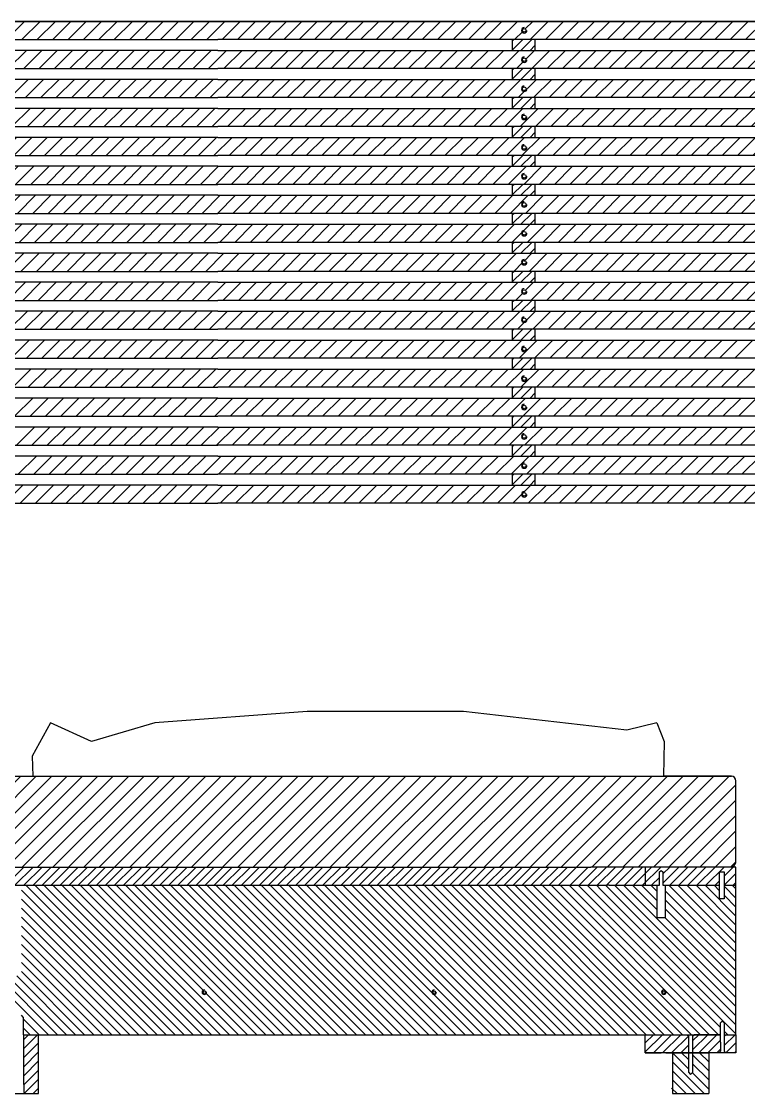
# Model space of a CAD drawing. Header units: centimetres. Extents: x -2268 to 3762, y -1681 to 1458.
# Drawn here: x 186.8 to 267.1, y 712.8 to 831.2 of the extents above; entities that cross this region are included whole.
import ezdxf

# ---------------------------------------------------------------- set-up
doc = ezdxf.new("R2010")
doc.units = ezdxf.units.CM
doc.layers.get('0').update_dxf_attribs({"color": 5})
for name, color, linetype in [('ARREDI_attrezzature', 175, 'Continuous'), ('filatura', 8, 'Continuous'), ('particolari', 6, 'Continuous')]:
    doc.layers.add(name, color=color, linetype=linetype)
pattern_1 = [(45, (-303.9146, -44.0844), (-0.85, 0.85), [])]

msp = doc.modelspace()

# ---------------------------------------------------------------- hatches: boundary and pattern name
h = msp.add_hatch()
h.set_pattern_fill('JIS_WOOD', color=175, scale=1.7)
h.set_pattern_definition(pattern_1)
h.paths.add_polyline_path([(106.9469, 830.1818, -1), (107.3469, 830.1818, -1)], flags=16)
h.paths.add_polyline_path([(174.8528, 830.1818, -1), (174.4528, 830.1818, -1)], flags=16)
h.paths.add_polyline_path([(242.4943, 830.1818, -1), (242.0943, 830.1818, -1)], flags=16)
h.paths.add_polyline_path([(310.0001, 830.1818, -1), (309.6001, 830.1818, -1)], flags=16)
h.paths.add_polyline_path([(106.9469, 826.9775, -1), (107.3469, 826.9775, -1)], flags=16)
h.paths.add_polyline_path([(174.8528, 826.9435, -1), (174.4528, 826.9435, -1)], flags=16)
h.paths.add_polyline_path([(242.4943, 826.9435, -1), (242.0943, 826.9435, -1)], flags=16)
h.paths.add_polyline_path([(310.0001, 826.9775, -1), (309.6001, 826.9775, -1)], flags=16)
h.paths.add_polyline_path([(106.9469, 823.7608, -1), (107.3469, 823.7608, -1)], flags=16)
h.paths.add_polyline_path([(174.8528, 823.7332, -1), (174.4528, 823.7332, -1)], flags=16)
h.paths.add_polyline_path([(242.4943, 823.7332, -1), (242.0943, 823.7332, -1)], flags=16)
h.paths.add_polyline_path([(310.0001, 823.7608, -1), (309.6001, 823.7608, -1)], flags=16)
h.paths.add_polyline_path([(106.9469, 820.6021, -1), (107.3469, 820.6021, -1)], flags=16)
h.paths.add_polyline_path([(174.8528, 820.6293, -1), (174.4528, 820.6293, -1)], flags=16)
h.paths.add_polyline_path([(242.4943, 820.6293, -1), (242.0943, 820.6293, -1)], flags=16)
h.paths.add_polyline_path([(310.0001, 820.6021, -1), (309.6001, 820.6021, -1)], flags=16)
h.paths.add_polyline_path([(106.9469, 817.343, -1), (107.3469, 817.343, -1)], flags=16)
h.paths.add_polyline_path([(174.8528, 817.2577, -1), (174.4528, 817.2577, -1)], flags=16)
h.paths.add_polyline_path([(242.4943, 817.2577, -1), (242.0943, 817.2577, -1)], flags=16)
h.paths.add_polyline_path([(310.0001, 817.343, -1), (309.6001, 817.343, -1)], flags=16)
h.paths.add_polyline_path([(109.3918, 818.3689), (109.3918, 816.3689), (308.8688, 816.3689), (308.8688, 818.3689)])
h.paths.add_polyline_path([(109.3918, 821.5689), (109.3918, 819.5689), (308.8688, 819.5689), (308.8688, 821.5689), (208.4735, 821.5689)])
h.paths.add_polyline_path([(109.3918, 824.7689), (109.3918, 822.7689), (208.4735, 822.7689), (308.8688, 822.7689), (308.8688, 824.7689)])
h.paths.add_polyline_path([(109.3918, 827.9689), (109.3918, 825.9689), (308.8688, 825.9689), (308.8688, 827.9689)])
h.paths.add_polyline_path([(109.3918, 831.1689), (109.3918, 829.1689), (308.8688, 829.1689), (308.8688, 831.1689)])
h = msp.add_hatch()
h.set_pattern_fill('JIS_WOOD', color=175)
h.set_pattern_definition([(45, (-168.9146, -40.8844), (-0.5, 0.5), [])])
h.paths.add_polyline_path([(243.4735, 829.1689), (240.9735, 829.1689), (240.9735, 827.9689), (243.4735, 827.9689)])
h = msp.add_hatch()
h.set_pattern_fill('JIS_WOOD', color=175)
h.set_pattern_definition([(45, (-168.9146, -44.0844), (-0.5, 0.5), [])])
h.paths.add_polyline_path([(243.4735, 825.9689), (240.9735, 825.9689), (240.9735, 824.7689), (243.4735, 824.7689)])
h = msp.add_hatch()
h.set_pattern_fill('JIS_WOOD', color=175)
h.set_pattern_definition([(45, (-168.9146, -47.2844), (-0.5, 0.5), [])])
h.paths.add_polyline_path([(243.4735, 822.7689), (240.9735, 822.7689), (240.9735, 821.5689), (243.4735, 821.5689)])
h = msp.add_hatch()
h.set_pattern_fill('JIS_WOOD', color=175)
h.set_pattern_definition([(45, (-168.9146, -50.4844), (-0.5, 0.5), [])])
h.paths.add_polyline_path([(243.4735, 819.5689), (240.9735, 819.5689), (240.9735, 818.3689), (243.4735, 818.3689)])
h = msp.add_hatch()
h.set_pattern_fill('JIS_WOOD', color=175)
h.set_pattern_definition([(45, (-168.9146, -53.6844), (-0.5, 0.5), [])])
h.paths.add_polyline_path([(243.4735, 816.3689), (240.9735, 816.3689), (240.9735, 815.1689), (243.4735, 815.1689)])
h = msp.add_hatch()
h.set_pattern_fill('JIS_WOOD', color=175, scale=1.7)
h.set_pattern_definition(pattern_1)
h.paths.add_polyline_path([(106.9469, 814.1417, -1), (107.3469, 814.1417, -1)], flags=16)
h.paths.add_polyline_path([(174.8528, 814.0762, -1), (174.4528, 814.0762, -1)], flags=16)
h.paths.add_polyline_path([(242.4943, 814.0762, -1), (242.0943, 814.0762, -1)], flags=16)
h.paths.add_polyline_path([(289.3955, 814.1417, -1), (288.9955, 814.1417, -1)], flags=16)
h.paths.add_polyline_path([(106.9469, 810.9676, -1), (107.3469, 810.9676, -1)], flags=16)
h.paths.add_polyline_path([(174.8528, 810.9592, -1), (174.4528, 810.9592, -1)], flags=16)
h.paths.add_polyline_path([(242.4943, 810.9592, -1), (242.0943, 810.9592, -1)], flags=16)
h.paths.add_polyline_path([(289.3955, 810.9676, -1), (288.9955, 810.9676, -1)], flags=16)
h.paths.add_polyline_path([(106.9469, 807.7343, -1), (107.3469, 807.7343, -1)], flags=16)
h.paths.add_polyline_path([(174.8528, 807.7777, -1), (174.4528, 807.7777, -1)], flags=16)
h.paths.add_polyline_path([(242.4943, 807.7777, -1), (242.0943, 807.7777, -1)], flags=16)
h.paths.add_polyline_path([(289.3955, 807.7343, -1), (288.9955, 807.7343, -1)], flags=16)
h.paths.add_polyline_path([(109.3918, 808.7689), (109.3918, 806.7689), (308.8688, 806.7689), (308.8688, 808.7689)])
h.paths.add_polyline_path([(109.3918, 811.9689), (109.3918, 809.9689), (308.8688, 809.9689), (308.8688, 811.9689)])
h.paths.add_polyline_path([(109.3918, 815.1689), (109.3918, 813.1689), (308.8688, 813.1689), (308.8688, 815.1689)])
h = msp.add_hatch()
h.set_pattern_fill('JIS_WOOD', color=175)
h.set_pattern_definition([(45, (-168.9146, -56.8844), (-0.5, 0.5), [])])
h.paths.add_polyline_path([(243.4735, 813.1689), (240.9735, 813.1689), (240.9735, 811.9689), (243.4735, 811.9689)])
h = msp.add_hatch()
h.set_pattern_fill('JIS_WOOD', color=175)
h.set_pattern_definition([(45, (-168.9146, -60.0844), (-0.5, 0.5), [])])
h.paths.add_polyline_path([(243.4735, 809.9689), (240.9735, 809.9689), (240.9735, 808.7689), (243.4735, 808.7689)])
h = msp.add_hatch()
h.set_pattern_fill('JIS_WOOD', color=175)
h.set_pattern_definition([(45, (-168.9146, -63.2844), (-0.5, 0.5), [])])
h.paths.add_polyline_path([(243.4735, 806.7689), (240.9735, 806.7689), (240.9735, 805.5689), (243.4735, 805.5689)])
h = msp.add_hatch()
h.set_pattern_fill('JIS_WOOD', color=175, scale=1.7)
h.set_pattern_definition(pattern_1)
h.paths.add_polyline_path([(106.9469, 804.5417, -1), (107.3469, 804.5417, -1)], flags=16)
h.paths.add_polyline_path([(174.8528, 804.4762, -1), (174.4528, 804.4762, -1)], flags=16)
h.paths.add_polyline_path([(242.4943, 804.4762, -1), (242.0943, 804.4762, -1)], flags=16)
h.paths.add_polyline_path([(310.0001, 804.5417, -1), (309.6001, 804.5417, -1)], flags=16)
h.paths.add_polyline_path([(106.9469, 801.3676, -1), (107.3469, 801.3676, -1)], flags=16)
h.paths.add_polyline_path([(174.8528, 801.3592, -1), (174.4528, 801.3592, -1)], flags=16)
h.paths.add_polyline_path([(242.4943, 801.3592, -1), (242.0943, 801.3592, -1)], flags=16)
h.paths.add_polyline_path([(310.0001, 801.3676, -1), (309.6001, 801.3676, -1)], flags=16)
h.paths.add_polyline_path([(106.9469, 798.1343, -1), (107.3469, 798.1343, -1)], flags=16)
h.paths.add_polyline_path([(174.8528, 798.1777, -1), (174.4528, 798.1777, -1)], flags=16)
h.paths.add_polyline_path([(242.4943, 798.1777, -1), (242.0943, 798.1777, -1)], flags=16)
h.paths.add_polyline_path([(310.0001, 798.1343, -1), (309.6001, 798.1343, -1)], flags=16)
h.paths.add_polyline_path([(109.3918, 799.1689), (109.3918, 797.1689), (308.8688, 797.1689), (308.8688, 799.1689)])
h.paths.add_polyline_path([(109.3918, 802.3689), (109.3918, 800.3689), (308.8688, 800.3689), (308.8688, 802.3689)])
h.paths.add_polyline_path([(109.3918, 805.5689), (109.3918, 803.5689), (308.8688, 803.5689), (308.8688, 805.5689)])
h = msp.add_hatch()
h.set_pattern_fill('JIS_WOOD', color=175)
h.set_pattern_definition([(45, (-168.9146, -66.4844), (-0.5, 0.5), [])])
h.paths.add_polyline_path([(243.4735, 803.5689), (240.9735, 803.5689), (240.9735, 802.3689), (243.4735, 802.3689)])
h = msp.add_hatch()
h.set_pattern_fill('JIS_WOOD', color=175)
h.set_pattern_definition([(45, (-168.9146, -69.6844), (-0.5, 0.5), [])])
h.paths.add_polyline_path([(243.4735, 800.3689), (240.9735, 800.3689), (240.9735, 799.1689), (243.4735, 799.1689)])
h = msp.add_hatch()
h.set_pattern_fill('JIS_WOOD', color=175)
h.set_pattern_definition([(45, (-168.9146, -72.8844), (-0.5, 0.5), [])])
h.paths.add_polyline_path([(243.4735, 797.1689), (240.9735, 797.1689), (240.9735, 795.9689), (243.4735, 795.9689)])
h = msp.add_hatch()
h.set_pattern_fill('JIS_WOOD', color=175)
h.set_pattern_definition([(45, (-168.9146, -76.0844), (-0.5, 0.5), [])])
h.paths.add_polyline_path([(243.4735, 793.9689), (240.9735, 793.9689), (240.9735, 792.7689), (243.4735, 792.7689)])
h = msp.add_hatch()
h.set_pattern_fill('JIS_WOOD', color=175)
h.set_pattern_definition([(45, (-168.9146, -79.2844), (-0.5, 0.5), [])])
h.paths.add_polyline_path([(243.4735, 790.7689), (240.9735, 790.7689), (240.9735, 789.5689), (243.4735, 789.5689)])
h = msp.add_hatch()
h.set_pattern_fill('JIS_WOOD', color=175)
h.set_pattern_definition([(45, (-168.9146, -82.4844), (-0.5, 0.5), [])])
h.paths.add_polyline_path([(243.4735, 787.5689), (240.9735, 787.5689), (240.9735, 786.3689), (243.4735, 786.3689)])
h = msp.add_hatch()
h.set_pattern_fill('JIS_WOOD', color=175)
h.set_pattern_definition([(45, (-168.9146, -85.6844), (-0.5, 0.5), [])])
h.paths.add_polyline_path([(243.4735, 784.3689), (240.9735, 784.3689), (240.9735, 783.1689), (243.4735, 783.1689)])
h = msp.add_hatch()
h.set_pattern_fill('JIS_WOOD', color=175)
h.set_pattern_definition([(45, (-168.9146, -88.8844), (-0.5, 0.5), [])])
h.paths.add_polyline_path([(243.4735, 781.1689), (240.9735, 781.1689), (240.9735, 779.9689), (243.4735, 779.9689)])
h = msp.add_hatch()
h.set_pattern_fill('JIS_WOOD', color=175)
h.set_pattern_definition([(45, (19.69194, 3.0966), (-0.5, 0.5), [])])
h.paths.add_polyline_path([(255.6655, 737.7679), (249.6655, 737.7679), (249.0688, 737.7679), (247.0688, 735.7679), (249.6655, 735.7679), (250.7923, 735.7679), (251.4423, 735.7679), (251.6923, 735.7679), (255.6655, 735.7679)])
h.paths.add_polyline_path([(257.2155, 737.2679), (257.4155, 737.3833), (257.6155, 737.2679), (257.6155, 735.7679), (263.8655, 735.7679), (263.8655, 736.2679), (263.8655, 737.1679), (263.8655, 737.2679), (263.9655, 737.2679), (264.2655, 737.2679), (264.3655, 737.2679), (264.3655, 737.1679), (264.3655, 735.7679), (265.6655, 735.7679), (265.6655, 737.7679), (255.6655, 737.7679), (255.6655, 735.7679), (257.2155, 735.7679)])
h = msp.add_hatch()
h.set_pattern_fill('JIS_WOOD', color=175)
h.set_pattern_definition([(45, (-322.3831, 524.3159), (-0.5, 0.5), [])])
h.paths.add_polyline_path([(255.6655, 719.2679), (255.6655, 717.2679), (260.4223, 717.2679), (260.4223, 719.1326), (260.2991, 719.2679)])
h.paths.add_polyline_path([(262.5688, 719.2679), (261.0455, 719.2679), (260.9223, 719.1326), (260.9223, 717.6213)])
at = {"layer": 'ARREDI_attrezzature'}
h = msp.add_hatch(dxfattribs=at)
h.set_pattern_fill('JIS_WOOD', color=256, scale=1.7)
h.set_pattern_definition([(45, (-322.3831, 524.3159), (-0.85, 0.85), [])])
h.paths.add_polyline_path([(106.1655, 747.8274, 0.4024058), (105.6655, 747.2976), (105.6655, 745.7976), (105.6655, 739.7976), (105.6655, 738.2976, 0.27565902), (106.1655, 737.7679), (121.6655, 737.7679), (249.6655, 737.7679), (265.1655, 737.7679, 0.27565902), (265.6655, 738.2976), (265.6655, 739.7976), (265.6655, 745.7976), (265.6655, 747.3068, 0.42612074), (265.1138, 747.8274)])

# ---------------------------------------------------------------- linework, layer by layer
for p, q in [((208.4735, 831.1689), (109.3918, 831.1689)), ((109.3918, 831.1689), (208.4735, 831.1689)), ((208.4735, 831.1689), (308.8688, 831.1689)), ((308.8688, 831.1689), (208.4735, 831.1689)), ((109.3918, 829.1689), (208.4735, 829.1689)), ((308.8688, 829.1689), (208.4735, 829.1689)), ((240.9735, 829.1689), (240.9735, 827.9689)), ((243.4735, 829.1689), (243.4735, 827.9689)), ((240.9735, 825.9689), (240.9735, 824.7689)), ((243.4735, 825.9689), (243.4735, 824.7689)), ((240.9735, 822.7689), (240.9735, 821.5689)), ((243.4735, 822.7689), (243.4735, 821.5689)), ((240.9735, 819.5689), (240.9735, 818.3689)), ((243.4735, 819.5689), (243.4735, 818.3689)), ((240.9735, 816.3689), (240.9735, 815.1689)), ((243.4735, 816.3689), (243.4735, 815.1689)), ((240.9735, 813.1689), (240.9735, 811.9689)), ((243.4735, 813.1689), (243.4735, 811.9689)), ((240.9735, 809.9689), (240.9735, 808.7689)), ((243.4735, 809.9689), (243.4735, 808.7689)), ((240.9735, 806.7689), (240.9735, 805.5689)), ((243.4735, 806.7689), (243.4735, 805.5689)), ((240.9735, 803.5689), (240.9735, 802.3689)), ((243.4735, 803.5689), (243.4735, 802.3689)), ((240.9735, 800.3689), (240.9735, 799.1689)), ((243.4735, 800.3689), (243.4735, 799.1689)), ((208.4735, 799.1689), (109.3918, 799.1689)), ((208.4735, 799.1689), (308.8688, 799.1689)), ((109.3918, 797.1689), (208.4735, 797.1689)), ((308.8688, 797.1689), (208.4735, 797.1689)), ((240.9735, 797.1689), (240.9735, 795.9689)), ((243.4735, 797.1689), (243.4735, 795.9689)), ((208.4735, 795.9689), (109.3918, 795.9689)), ((208.4735, 795.9689), (308.8688, 795.9689)), ((109.3918, 793.9689), (208.4735, 793.9689)), ((308.8688, 793.9689), (208.4735, 793.9689)), ((240.9735, 793.9689), (240.9735, 792.7689)), ((243.4735, 793.9689), (243.4735, 792.7689)), ((208.4735, 792.7689), (109.3918, 792.7689)), ((208.4735, 792.7689), (308.8688, 792.7689)), ((109.3918, 790.7689), (208.4735, 790.7689)), ((308.8688, 790.7689), (208.4735, 790.7689)), ((240.9735, 790.7689), (240.9735, 789.5689)), ((243.4735, 790.7689), (243.4735, 789.5689)), ((208.4735, 789.5689), (109.3918, 789.5689)), ((208.4735, 789.5689), (308.8688, 789.5689)), ((109.3918, 787.5689), (208.4735, 787.5689)), ((308.8688, 787.5689), (208.4735, 787.5689)), ((240.9735, 787.5689), (240.9735, 786.3689)), ((243.4735, 787.5689), (243.4735, 786.3689)), ((208.4735, 786.3689), (109.3918, 786.3689)), ((208.4735, 786.3689), (308.8688, 786.3689)), ((121.9735, 784.3689), (208.4735, 784.3689)), ((294.9735, 784.3689), (208.4735, 784.3689)), ((240.9735, 784.3689), (240.9735, 783.1689)), ((243.4735, 784.3689), (243.4735, 783.1689)), ((208.4735, 783.1689), (121.9735, 783.1689)), ((208.4735, 783.1689), (294.9735, 783.1689)), ((109.3918, 781.1689), (208.4735, 781.1689)), ((308.8688, 781.1689), (208.4735, 781.1689)), ((240.9735, 781.1689), (240.9735, 779.9689)), ((243.4735, 781.1689), (243.4735, 779.9689)), ((208.4735, 779.9689), (109.3918, 779.9689)), ((208.4735, 779.9689), (308.8688, 779.9689)), ((109.3918, 777.9689), (208.4735, 777.9689)), ((308.8688, 777.9689), (208.4735, 777.9689)), ((218.3332, 754.9428), (201.5023, 753.7123)), ((235.5746, 754.9428), (218.3332, 754.9428)), ((253.637, 752.892), (235.5746, 754.9428)), ((190.008, 753.7123), (187.9554, 750.0209)), ((194.5236, 751.6615), (190.008, 753.7123)), ((201.5023, 753.7123), (194.5236, 751.6615)), ((256.9211, 753.7123), (253.637, 752.892)), ((256.9211, 753.7123), (257.7421, 751.6615)), ((257.7421, 751.6615), (257.6655, 747.8274)), ((187.9554, 750.0209), (188.0412, 747.8274)), ((106.1655, 747.8274), (265.1655, 747.8274)), ((265.1655, 747.8274), (257.6655, 747.8274)), ((121.6655, 737.7679), (249.6655, 737.7679)), ((265.6655, 737.7679), (249.6655, 737.7679)), ((255.6655, 737.7679), (255.6655, 735.7679)), ((265.6655, 735.7679), (265.6655, 737.7679)), ((181.9377, 735.7679), (249.6655, 735.7679)), ((249.6655, 735.7679), (250.7923, 735.7679)), ((250.7923, 735.7679), (250.7923, 735.7679)), ((250.7923, 735.7679), (251.4423, 735.7679)), ((251.6923, 735.7679), (251.4423, 735.7679)), ((251.6923, 735.7679), (257.2155, 735.7679)), ((255.6655, 735.7679), (256.9655, 735.7679)), ((257.6155, 735.7679), (263.8655, 735.7679)), ((264.3655, 735.7679), (265.6655, 735.7679)), ((265.6655, 719.2679), (265.6655, 735.7679)), ((187.0351, 719.2679), (188.6655, 719.2679)), ((188.6655, 712.7679), (188.6655, 719.2679)), ((188.6655, 719.2679), (249.6655, 719.2679)), ((249.6655, 719.2679), (263.9655, 719.2679)), ((255.6655, 717.2679), (255.6655, 719.2679)), ((263.9655, 719.2679), (261.0455, 719.2679)), ((264.3655, 719.2679), (265.6655, 719.2679)), ((265.6655, 719.2679), (265.6655, 717.2679)), ((255.6655, 717.2679), (257.4155, 717.2679)), ((265.6655, 717.2679), (255.6655, 717.2679)), ((257.9155, 717.2679), (262.6655, 717.2679)), ((262.6655, 717.2679), (258.6655, 717.2679)), ((258.6655, 717.2679), (258.6655, 712.7679)), ((262.6655, 717.2679), (262.6655, 712.7679)), ((265.6655, 717.2679), (262.6655, 717.2679)), ((182.6655, 712.7679), (188.6655, 712.7679)), ((258.6655, 712.7679), (262.6655, 712.7679))]:
    msp.add_line(p, q)
at = {"color": 175, "linetype": 'Continuous'}
for p, q in [((185.6387, 793.9689), (187.6387, 795.9689)), ((187.3387, 793.9689), (189.3387, 795.9689)), ((189.0387, 793.9689), (191.0387, 795.9689)), ((190.7387, 793.9689), (192.7387, 795.9689)), ((192.4387, 793.9689), (194.4387, 795.9689)), ((194.1387, 793.9689), (196.1387, 795.9689)), ((195.8387, 793.9689), (197.8387, 795.9689)), ((197.5387, 793.9689), (199.5387, 795.9689)), ((199.2387, 793.9689), (201.2387, 795.9689)), ((200.9387, 793.9689), (202.9387, 795.9689)), ((202.6387, 793.9689), (204.6387, 795.9689)), ((204.3387, 793.9689), (206.3387, 795.9689)), ((206.0387, 793.9689), (208.0387, 795.9689)), ((207.7387, 793.9689), (209.7387, 795.9689)), ((209.4387, 793.9689), (211.4387, 795.9689)), ((211.1387, 793.9689), (213.1387, 795.9689)), ((212.8387, 793.9689), (214.8387, 795.9689)), ((214.5387, 793.9689), (216.5387, 795.9689)), ((216.2387, 793.9689), (218.2387, 795.9689)), ((217.9387, 793.9689), (219.9387, 795.9689)), ((219.6387, 793.9689), (221.6387, 795.9689)), ((221.3387, 793.9689), (223.3387, 795.9689)), ((223.0387, 793.9689), (225.0387, 795.9689)), ((224.7387, 793.9689), (226.7387, 795.9689)), ((226.4387, 793.9689), (228.4387, 795.9689)), ((228.1387, 793.9689), (230.1387, 795.9689)), ((229.8387, 793.9689), (231.8387, 795.9689)), ((231.5387, 793.9689), (233.5387, 795.9689)), ((233.2387, 793.9689), (235.2387, 795.9689)), ((234.9387, 793.9689), (236.9387, 795.9689)), ((236.6387, 793.9689), (238.6387, 795.9689)), ((238.3387, 793.9689), (240.3387, 795.9689)), ((240.0387, 793.9689), (242.0387, 795.9689)), ((241.7387, 793.9689), (243.7387, 795.9689)), ((243.4387, 793.9689), (245.4387, 795.9689)), ((245.1387, 793.9689), (247.1387, 795.9689)), ((246.8387, 793.9689), (248.8387, 795.9689)), ((248.5387, 793.9689), (250.5387, 795.9689)), ((250.2387, 793.9689), (252.2387, 795.9689)), ((251.9387, 793.9689), (253.9387, 795.9689)), ((253.6387, 793.9689), (255.6387, 795.9689)), ((255.3387, 793.9689), (257.3387, 795.9689)), ((257.0387, 793.9689), (259.0387, 795.9689)), ((258.7387, 793.9689), (260.7387, 795.9689)), ((260.4387, 793.9689), (262.4387, 795.9689)), ((262.1387, 793.9689), (264.1387, 795.9689)), ((263.8387, 793.9689), (265.8387, 795.9689)), ((265.5387, 793.9689), (267.5387, 795.9689)), ((185.8387, 790.7689), (187.8387, 792.7689)), ((187.5387, 790.7689), (189.5387, 792.7689)), ((189.2387, 790.7689), (191.2387, 792.7689)), ((190.9387, 790.7689), (192.9387, 792.7689)), ((192.6387, 790.7689), (194.6387, 792.7689)), ((194.3387, 790.7689), (196.3387, 792.7689)), ((196.0387, 790.7689), (198.0387, 792.7689)), ((197.7387, 790.7689), (199.7387, 792.7689)), ((199.4387, 790.7689), (201.4387, 792.7689)), ((201.1387, 790.7689), (203.1387, 792.7689)), ((202.8387, 790.7689), (204.8387, 792.7689)), ((204.5387, 790.7689), (206.5387, 792.7689)), ((206.2387, 790.7689), (208.2387, 792.7689)), ((207.9387, 790.7689), (209.9387, 792.7689)), ((209.6387, 790.7689), (211.6387, 792.7689)), ((211.3387, 790.7689), (213.3387, 792.7689)), ((213.0387, 790.7689), (215.0387, 792.7689)), ((214.7387, 790.7689), (216.7387, 792.7689)), ((216.4387, 790.7689), (218.4387, 792.7689)), ((218.1387, 790.7689), (220.1387, 792.7689)), ((219.8387, 790.7689), (221.8387, 792.7689)), ((221.5387, 790.7689), (223.5387, 792.7689)), ((223.2387, 790.7689), (225.2387, 792.7689)), ((224.9387, 790.7689), (226.9387, 792.7689)), ((226.6387, 790.7689), (228.6387, 792.7689)), ((228.3387, 790.7689), (230.3387, 792.7689)), ((230.0387, 790.7689), (232.0387, 792.7689)), ((231.7387, 790.7689), (233.7387, 792.7689)), ((233.4387, 790.7689), (235.4387, 792.7689)), ((235.1387, 790.7689), (237.1387, 792.7689)), ((236.8387, 790.7689), (238.8387, 792.7689)), ((238.5387, 790.7689), (240.5387, 792.7689)), ((240.2387, 790.7689), (242.2387, 792.7689)), ((241.9387, 790.7689), (243.9387, 792.7689)), ((243.6387, 790.7689), (245.6387, 792.7689)), ((245.3387, 790.7689), (247.3387, 792.7689)), ((247.0387, 790.7689), (249.0387, 792.7689)), ((248.7387, 790.7689), (250.7387, 792.7689)), ((250.4387, 790.7689), (252.4387, 792.7689)), ((252.1387, 790.7689), (254.1387, 792.7689)), ((253.8387, 790.7689), (255.8387, 792.7689)), ((255.5387, 790.7689), (257.5387, 792.7689)), ((257.2387, 790.7689), (259.2387, 792.7689)), ((258.9387, 790.7689), (260.9387, 792.7689)), ((260.6387, 790.7689), (262.6387, 792.7689)), ((262.3387, 790.7689), (264.3387, 792.7689)), ((264.0387, 790.7689), (266.0387, 792.7689)), ((265.7387, 790.7689), (267.7387, 792.7689)), ((186.0387, 787.5689), (188.0387, 789.5689)), ((187.7387, 787.5689), (189.7387, 789.5689)), ((189.4387, 787.5689), (191.4387, 789.5689)), ((191.1387, 787.5689), (193.1387, 789.5689)), ((192.8387, 787.5689), (194.8387, 789.5689)), ((194.5387, 787.5689), (196.5387, 789.5689)), ((196.2387, 787.5689), (198.2387, 789.5689)), ((197.9387, 787.5689), (199.9387, 789.5689)), ((199.6387, 787.5689), (201.6387, 789.5689)), ((201.3387, 787.5689), (203.3387, 789.5689)), ((203.0387, 787.5689), (205.0387, 789.5689)), ((204.7387, 787.5689), (206.7387, 789.5689)), ((206.4387, 787.5689), (208.4387, 789.5689)), ((208.1387, 787.5689), (210.1387, 789.5689)), ((209.8387, 787.5689), (211.8387, 789.5689)), ((211.5387, 787.5689), (213.5387, 789.5689)), ((213.2387, 787.5689), (215.2387, 789.5689)), ((214.9387, 787.5689), (216.9387, 789.5689)), ((216.6387, 787.5689), (218.6387, 789.5689)), ((218.3387, 787.5689), (220.3387, 789.5689)), ((220.0387, 787.5689), (222.0387, 789.5689)), ((221.7387, 787.5689), (223.7387, 789.5689)), ((223.4387, 787.5689), (225.4387, 789.5689)), ((225.1387, 787.5689), (227.1387, 789.5689)), ((226.8387, 787.5689), (228.8387, 789.5689)), ((228.5387, 787.5689), (230.5387, 789.5689)), ((230.2387, 787.5689), (232.2387, 789.5689)), ((231.9387, 787.5689), (233.9387, 789.5689)), ((233.6387, 787.5689), (235.6387, 789.5689)), ((235.3387, 787.5689), (237.3387, 789.5689)), ((237.0387, 787.5689), (239.0387, 789.5689)), ((238.7387, 787.5689), (240.7387, 789.5689)), ((240.4387, 787.5689), (242.4387, 789.5689)), ((242.1387, 787.5689), (244.1387, 789.5689)), ((243.8387, 787.5689), (245.8387, 789.5689)), ((245.5387, 787.5689), (247.5387, 789.5689)), ((247.2387, 787.5689), (249.2387, 789.5689)), ((248.9387, 787.5689), (250.9387, 789.5689)), ((250.6387, 787.5689), (252.6387, 789.5689)), ((252.3387, 787.5689), (254.3387, 789.5689)), ((254.0387, 787.5689), (256.0387, 789.5689)), ((255.7387, 787.5689), (257.7387, 789.5689)), ((257.4387, 787.5689), (259.4387, 789.5689)), ((259.1387, 787.5689), (261.1387, 789.5689)), ((260.8387, 787.5689), (262.8387, 789.5689)), ((262.5387, 787.5689), (264.5387, 789.5689)), ((264.2387, 787.5689), (266.2387, 789.5689)), ((265.9387, 787.5689), (267.9387, 789.5689)), ((186.2387, 784.3689), (188.2387, 786.3689)), ((187.9387, 784.3689), (189.9387, 786.3689)), ((189.6387, 784.3689), (191.6387, 786.3689)), ((191.3387, 784.3689), (193.3387, 786.3689)), ((193.0387, 784.3689), (195.0387, 786.3689)), ((194.7387, 784.3689), (196.7387, 786.3689)), ((196.4387, 784.3689), (198.4387, 786.3689)), ((198.1387, 784.3689), (200.1387, 786.3689)), ((199.8387, 784.3689), (201.8387, 786.3689)), ((201.5387, 784.3689), (203.5387, 786.3689)), ((203.2387, 784.3689), (205.2387, 786.3689)), ((204.9387, 784.3689), (206.9387, 786.3689)), ((206.6387, 784.3689), (208.6387, 786.3689)), ((208.3387, 784.3689), (210.3387, 786.3689)), ((210.0387, 784.3689), (212.0387, 786.3689)), ((211.7387, 784.3689), (213.7387, 786.3689)), ((213.4387, 784.3689), (215.4387, 786.3689)), ((215.1387, 784.3689), (217.1387, 786.3689)), ((216.8387, 784.3689), (218.8387, 786.3689)), ((218.5387, 784.3689), (220.5387, 786.3689)), ((220.2387, 784.3689), (222.2387, 786.3689)), ((221.9387, 784.3689), (223.9387, 786.3689)), ((223.6387, 784.3689), (225.6387, 786.3689)), ((225.3387, 784.3689), (227.3387, 786.3689)), ((227.0387, 784.3689), (229.0387, 786.3689)), ((228.7387, 784.3689), (230.7387, 786.3689)), ((230.4387, 784.3689), (232.4387, 786.3689)), ((232.1387, 784.3689), (234.1387, 786.3689)), ((233.8387, 784.3689), (235.8387, 786.3689)), ((235.5387, 784.3689), (237.5387, 786.3689)), ((237.2387, 784.3689), (239.2387, 786.3689)), ((238.9387, 784.3689), (240.9387, 786.3689)), ((240.6387, 784.3689), (242.6387, 786.3689)), ((242.3387, 784.3689), (244.3387, 786.3689)), ((244.0387, 784.3689), (246.0387, 786.3689)), ((245.7387, 784.3689), (247.7387, 786.3689)), ((247.4387, 784.3689), (249.4387, 786.3689)), ((249.1387, 784.3689), (251.1387, 786.3689)), ((250.8387, 784.3689), (252.8387, 786.3689)), ((252.5387, 784.3689), (254.5387, 786.3689)), ((254.2387, 784.3689), (256.2387, 786.3689)), ((255.9387, 784.3689), (257.9387, 786.3689)), ((257.6387, 784.3689), (259.6387, 786.3689)), ((259.3387, 784.3689), (261.3387, 786.3689)), ((261.0387, 784.3689), (263.0387, 786.3689)), ((262.7387, 784.3689), (264.7387, 786.3689)), ((264.4387, 784.3689), (266.4387, 786.3689)), ((266.1387, 784.3689), (268.1387, 786.3689)), ((186.4387, 781.1689), (188.4387, 783.1689)), ((188.1387, 781.1689), (190.1387, 783.1689)), ((189.8387, 781.1689), (191.8387, 783.1689)), ((191.5387, 781.1689), (193.5387, 783.1689)), ((193.2387, 781.1689), (195.2387, 783.1689)), ((194.9387, 781.1689), (196.9387, 783.1689)), ((196.6387, 781.1689), (198.6387, 783.1689)), ((198.3387, 781.1689), (200.3387, 783.1689)), ((200.0387, 781.1689), (202.0387, 783.1689)), ((201.7387, 781.1689), (203.7387, 783.1689)), ((203.4387, 781.1689), (205.4387, 783.1689)), ((205.1387, 781.1689), (207.1387, 783.1689)), ((206.8387, 781.1689), (208.8387, 783.1689)), ((208.5387, 781.1689), (210.5387, 783.1689)), ((210.2387, 781.1689), (212.2387, 783.1689)), ((211.9387, 781.1689), (213.9387, 783.1689)), ((213.6387, 781.1689), (215.6387, 783.1689)), ((215.3387, 781.1689), (217.3387, 783.1689)), ((217.0387, 781.1689), (219.0387, 783.1689)), ((218.7387, 781.1689), (220.7387, 783.1689)), ((220.4387, 781.1689), (222.4387, 783.1689)), ((222.1387, 781.1689), (224.1387, 783.1689)), ((223.8387, 781.1689), (225.8387, 783.1689)), ((225.5387, 781.1689), (227.5387, 783.1689)), ((227.2387, 781.1689), (229.2387, 783.1689)), ((228.9387, 781.1689), (230.9387, 783.1689)), ((230.6387, 781.1689), (232.6387, 783.1689)), ((232.3387, 781.1689), (234.3387, 783.1689)), ((234.0387, 781.1689), (236.0387, 783.1689)), ((235.7387, 781.1689), (237.7387, 783.1689)), ((237.4387, 781.1689), (239.4387, 783.1689)), ((239.1387, 781.1689), (241.1387, 783.1689)), ((240.8387, 781.1689), (242.8387, 783.1689)), ((242.5387, 781.1689), (244.5387, 783.1689)), ((244.2387, 781.1689), (246.2387, 783.1689)), ((245.9387, 781.1689), (247.9387, 783.1689)), ((247.6387, 781.1689), (249.6387, 783.1689)), ((249.3387, 781.1689), (251.3387, 783.1689)), ((251.0387, 781.1689), (253.0387, 783.1689)), ((252.7387, 781.1689), (254.7387, 783.1689)), ((254.4387, 781.1689), (256.4387, 783.1689)), ((256.1387, 781.1689), (258.1387, 783.1689)), ((257.8387, 781.1689), (259.8387, 783.1689)), ((259.5387, 781.1689), (261.5387, 783.1689)), ((261.2387, 781.1689), (263.2387, 783.1689)), ((262.9387, 781.1689), (264.9387, 783.1689)), ((264.6387, 781.1689), (266.6387, 783.1689)), ((266.3387, 781.1689), (268.3387, 783.1689)), ((184.9387, 777.9689), (186.9387, 779.9689)), ((186.6387, 777.9689), (188.6387, 779.9689)), ((188.3387, 777.9689), (190.3387, 779.9689)), ((190.0387, 777.9689), (192.0387, 779.9689)), ((191.7387, 777.9689), (193.7387, 779.9689)), ((193.4387, 777.9689), (195.4387, 779.9689)), ((195.1387, 777.9689), (197.1387, 779.9689)), ((196.8387, 777.9689), (198.8387, 779.9689)), ((198.5387, 777.9689), (200.5387, 779.9689)), ((200.2387, 777.9689), (202.2387, 779.9689)), ((201.9387, 777.9689), (203.9387, 779.9689)), ((203.6387, 777.9689), (205.6387, 779.9689)), ((205.3387, 777.9689), (207.3387, 779.9689)), ((207.0387, 777.9689), (209.0387, 779.9689)), ((208.7387, 777.9689), (210.7387, 779.9689)), ((210.4387, 777.9689), (212.4387, 779.9689)), ((212.1387, 777.9689), (214.1387, 779.9689)), ((213.8387, 777.9689), (215.8387, 779.9689)), ((215.5387, 777.9689), (217.5387, 779.9689)), ((217.2387, 777.9689), (219.2387, 779.9689)), ((218.9387, 777.9689), (220.9387, 779.9689)), ((220.6387, 777.9689), (222.6387, 779.9689)), ((222.3387, 777.9689), (224.3387, 779.9689)), ((224.0387, 777.9689), (226.0387, 779.9689)), ((225.7387, 777.9689), (227.7387, 779.9689)), ((227.4387, 777.9689), (229.4387, 779.9689)), ((229.1387, 777.9689), (231.1387, 779.9689)), ((230.8387, 777.9689), (232.8387, 779.9689)), ((232.5387, 777.9689), (234.5387, 779.9689)), ((234.2387, 777.9689), (236.2387, 779.9689)), ((235.9387, 777.9689), (237.9387, 779.9689)), ((237.6387, 777.9689), (239.6387, 779.9689)), ((239.3387, 777.9689), (241.3387, 779.9689)), ((242.24, 779.1702), (243.0387, 779.9689)), ((242.7387, 777.9689), (244.7387, 779.9689)), ((244.4387, 777.9689), (246.4387, 779.9689)), ((246.1387, 777.9689), (248.1387, 779.9689)), ((247.8387, 777.9689), (249.8387, 779.9689)), ((249.5387, 777.9689), (251.5387, 779.9689)), ((251.2387, 777.9689), (253.2387, 779.9689)), ((252.9387, 777.9689), (254.9387, 779.9689)), ((254.6387, 777.9689), (256.6387, 779.9689)), ((256.3387, 777.9689), (258.3387, 779.9689)), ((258.0387, 777.9689), (260.0387, 779.9689)), ((259.7387, 777.9689), (261.7387, 779.9689)), ((261.4387, 777.9689), (263.4387, 779.9689)), ((263.1387, 777.9689), (265.1387, 779.9689)), ((264.8387, 777.9689), (266.8387, 779.9689)), ((266.5387, 777.9689), (268.5387, 779.9689)), ((241.0387, 777.9689), (242.1018, 779.032))]:
    msp.add_line(p, q, dxfattribs=at)
for points in [[(208.4735, 827.9689), (109.3918, 827.9689)], [(208.4735, 827.9689), (308.8688, 827.9689)], [(109.3918, 825.9689), (208.4735, 825.9689)], [(308.8688, 825.9689), (208.4735, 825.9689)], [(208.4735, 824.7689), (109.3918, 824.7689)], [(208.4735, 824.7689), (308.8688, 824.7689)], [(121.9735, 822.7689), (208.4735, 822.7689)], [(294.9735, 822.7689), (208.4735, 822.7689)], [(208.4735, 821.5689), (121.9735, 821.5689)], [(208.4735, 821.5689), (294.9735, 821.5689)], [(109.3918, 819.5689), (208.4735, 819.5689)], [(308.8688, 819.5689), (208.4735, 819.5689)], [(208.4735, 818.3689), (109.3918, 818.3689)], [(208.4735, 818.3689), (308.8688, 818.3689)], [(109.3918, 816.3689), (208.4735, 816.3689)], [(308.8688, 816.3689), (208.4735, 816.3689)], [(208.4735, 815.1689), (109.3918, 815.1689)], [(208.4735, 815.1689), (308.8688, 815.1689)], [(109.3918, 813.1689), (208.4735, 813.1689)], [(308.8688, 813.1689), (208.4735, 813.1689)], [(208.4735, 811.9689), (109.3918, 811.9689)], [(208.4735, 811.9689), (308.8688, 811.9689)], [(109.3918, 809.9689), (208.4735, 809.9689)], [(308.8688, 809.9689), (208.4735, 809.9689)], [(208.4735, 808.7689), (109.3918, 808.7689)], [(208.4735, 808.7689), (308.8688, 808.7689)], [(109.3918, 806.7689), (208.4735, 806.7689)], [(308.8688, 806.7689), (208.4735, 806.7689)], [(208.4735, 805.5689), (109.3918, 805.5689)], [(208.4735, 805.5689), (308.8688, 805.5689)], [(121.9735, 803.5689), (208.4735, 803.5689)], [(294.9735, 803.5689), (208.4735, 803.5689)], [(208.4735, 802.3689), (121.9735, 802.3689)], [(208.4735, 802.3689), (294.9735, 802.3689)], [(109.3918, 800.3689), (208.4735, 800.3689)], [(308.8688, 800.3689), (208.4735, 800.3689)]]:
    msp.add_lwpolyline(points)
msp.add_lwpolyline([(265.6655, 738.2976), (265.6655, 739.7976), (265.6655, 745.7976), (265.6655, 747.2976, 0.4024058), (265.1655, 747.8274)], format="xyb")
msp.add_arc((264.9715, 738.4518), 0.7109, 285.833757, 347.479157)
at = {"layer": 'ARREDI_attrezzature', "linetype": 'Continuous', "ltscale": 2}
for p, q in [((185.0688, 735.7679), (187.0688, 737.7679)), ((186.0688, 735.7679), (188.0688, 737.7679)), ((187.0688, 735.7679), (189.0688, 737.7679)), ((188.0688, 735.7679), (190.0688, 737.7679)), ((189.0688, 735.7679), (191.0688, 737.7679)), ((190.0688, 735.7679), (192.0688, 737.7679)), ((191.0688, 735.7679), (193.0688, 737.7679)), ((192.0688, 735.7679), (194.0688, 737.7679)), ((193.0688, 735.7679), (195.0688, 737.7679)), ((194.0688, 735.7679), (196.0688, 737.7679)), ((195.0688, 735.7679), (197.0688, 737.7679)), ((196.0688, 735.7679), (198.0688, 737.7679)), ((197.0688, 735.7679), (199.0688, 737.7679)), ((198.0688, 735.7679), (200.0688, 737.7679)), ((199.0688, 735.7679), (201.0688, 737.7679)), ((200.0688, 735.7679), (202.0688, 737.7679)), ((201.0688, 735.7679), (203.0688, 737.7679)), ((202.0688, 735.7679), (204.0688, 737.7679)), ((203.0688, 735.7679), (205.0688, 737.7679)), ((204.0688, 735.7679), (206.0688, 737.7679)), ((205.0688, 735.7679), (207.0688, 737.7679)), ((206.0688, 735.7679), (208.0688, 737.7679)), ((207.0688, 735.7679), (209.0688, 737.7679)), ((208.0688, 735.7679), (210.0688, 737.7679)), ((209.0688, 735.7679), (211.0688, 737.7679)), ((210.0688, 735.7679), (212.0688, 737.7679)), ((211.0688, 735.7679), (213.0688, 737.7679)), ((212.0688, 735.7679), (214.0688, 737.7679)), ((213.0688, 735.7679), (215.0688, 737.7679)), ((214.0688, 735.7679), (216.0688, 737.7679)), ((215.0688, 735.7679), (217.0688, 737.7679)), ((216.0688, 735.7679), (218.0688, 737.7679)), ((217.0688, 735.7679), (219.0688, 737.7679)), ((218.0688, 735.7679), (220.0688, 737.7679)), ((219.0688, 735.7679), (221.0688, 737.7679)), ((220.0688, 735.7679), (222.0688, 737.7679)), ((221.0688, 735.7679), (223.0688, 737.7679)), ((222.0688, 735.7679), (224.0688, 737.7679)), ((223.0688, 735.7679), (225.0688, 737.7679)), ((224.0688, 735.7679), (226.0688, 737.7679)), ((225.0688, 735.7679), (227.0688, 737.7679)), ((226.0688, 735.7679), (228.0688, 737.7679)), ((227.0688, 735.7679), (229.0688, 737.7679)), ((228.0688, 735.7679), (230.0688, 737.7679)), ((229.0688, 735.7679), (231.0688, 737.7679)), ((230.0688, 735.7679), (232.0688, 737.7679)), ((231.0688, 735.7679), (233.0688, 737.7679)), ((232.0688, 735.7679), (234.0688, 737.7679)), ((233.0688, 735.7679), (235.0688, 737.7679)), ((234.0688, 735.7679), (236.0688, 737.7679)), ((235.0688, 735.7679), (237.0688, 737.7679)), ((236.0688, 735.7679), (238.0688, 737.7679)), ((237.0688, 735.7679), (239.0688, 737.7679)), ((238.0688, 735.7679), (240.0688, 737.7679)), ((239.0688, 735.7679), (241.0688, 737.7679)), ((240.0688, 735.7679), (242.0688, 737.7679)), ((241.0688, 735.7679), (243.0688, 737.7679)), ((242.0688, 735.7679), (244.0688, 737.7679)), ((243.0688, 735.7679), (245.0688, 737.7679)), ((244.0688, 735.7679), (246.0688, 737.7679)), ((245.0688, 735.7679), (247.0688, 737.7679)), ((246.0688, 735.7679), (248.0688, 737.7679))]:
    msp.add_line(p, q, dxfattribs=at)
at = {"layer": 'ARREDI_attrezzature', "linetype": 'Continuous'}
for p, q in [((189.7621, 719.2679), (173.2621, 735.7679)), ((190.7621, 719.2679), (174.2621, 735.7679)), ((203.7621, 719.2679), (187.2621, 735.7679)), ((204.7621, 719.2679), (188.2621, 735.7679)), ((205.7621, 719.2679), (189.2621, 735.7679)), ((206.7621, 719.2679), (190.2621, 735.7679)), ((207.7621, 719.2679), (191.2621, 735.7679)), ((208.7621, 719.2679), (192.2621, 735.7679)), ((209.7621, 719.2679), (193.2621, 735.7679)), ((210.7621, 719.2679), (194.2621, 735.7679)), ((206.9247, 724.1052), (195.2621, 735.7679)), ((212.7621, 719.2679), (196.2621, 735.7679)), ((213.7621, 719.2679), (197.2621, 735.7679)), ((214.7621, 719.2679), (198.2621, 735.7679)), ((215.7621, 719.2679), (199.2621, 735.7679)), ((216.7621, 719.2679), (200.2621, 735.7679)), ((217.7621, 719.2679), (201.2621, 735.7679)), ((218.7621, 719.2679), (202.2621, 735.7679)), ((219.7621, 719.2679), (203.2621, 735.7679)), ((220.7621, 719.2679), (204.2621, 735.7679)), ((221.7621, 719.2679), (205.2621, 735.7679)), ((222.7621, 719.2679), (206.2621, 735.7679)), ((223.7621, 719.2679), (207.2621, 735.7679)), ((224.7621, 719.2679), (208.2621, 735.7679)), ((225.7621, 719.2679), (209.2621, 735.7679)), ((226.7621, 719.2679), (210.2621, 735.7679)), ((227.7621, 719.2679), (211.2621, 735.7679)), ((228.7621, 719.2679), (212.2621, 735.7679)), ((229.7621, 719.2679), (213.2621, 735.7679)), ((230.7621, 719.2679), (214.2621, 735.7679)), ((231.7621, 719.2679), (215.2621, 735.7679)), ((232.7621, 719.2679), (216.2621, 735.7679)), ((233.7621, 719.2679), (217.2621, 735.7679)), ((234.7621, 719.2679), (218.2621, 735.7679)), ((235.7621, 719.2679), (219.2621, 735.7679)), ((236.7621, 719.2679), (220.2621, 735.7679)), ((237.7621, 719.2679), (221.2621, 735.7679)), ((238.7621, 719.2679), (222.2621, 735.7679)), ((239.7621, 719.2679), (223.2621, 735.7679)), ((240.7621, 719.2679), (224.2621, 735.7679)), ((241.7621, 719.2679), (225.2621, 735.7679)), ((242.7621, 719.2679), (226.2621, 735.7679)), ((243.7621, 719.2679), (227.2621, 735.7679)), ((244.7621, 719.2679), (228.2621, 735.7679)), ((245.7621, 719.2679), (229.2621, 735.7679)), ((246.7621, 719.2679), (230.2621, 735.7679)), ((247.7621, 719.2679), (231.2621, 735.7679)), ((248.7621, 719.2679), (232.2621, 735.7679)), ((249.7621, 719.2679), (233.2621, 735.7679)), ((250.7621, 719.2679), (234.2621, 735.7679)), ((251.7621, 719.2679), (235.2621, 735.7679)), ((252.7621, 719.2679), (236.2621, 735.7679)), ((253.7621, 719.2679), (237.2621, 735.7679)), ((254.7621, 719.2679), (238.2621, 735.7679)), ((255.7621, 719.2679), (239.2621, 735.7679)), ((256.7621, 719.2679), (240.2621, 735.7679)), ((257.7621, 719.2679), (241.2621, 735.7679)), ((258.7621, 719.2679), (242.2621, 735.7679)), ((259.7621, 719.2679), (243.2621, 735.7679)), ((260.7621, 719.2679), (244.2621, 735.7679)), ((261.7621, 719.2679), (245.2621, 735.7679)), ((262.7621, 719.2679), (246.2621, 735.7679)), ((250.7923, 732.2377), (247.2621, 735.7679)), ((250.7923, 733.2377), (248.2621, 735.7679)), ((250.7923, 734.2377), (249.2621, 735.7679)), ((250.7923, 735.2377), (250.2621, 735.7679)), ((265.6655, 721.3645), (251.2621, 735.7679)), ((265.6655, 722.3645), (252.2621, 735.7679)), ((265.6655, 723.3645), (253.2621, 735.7679)), ((256.9655, 733.0645), (254.2621, 735.7679)), ((256.9655, 734.0645), (255.2621, 735.7679)), ((256.9655, 735.0645), (256.2621, 735.7679)), ((265.6655, 728.3645), (258.2621, 735.7679)), ((265.6655, 729.3645), (259.2621, 735.7679)), ((265.6655, 730.3645), (260.2621, 735.7679)), ((265.6655, 731.3645), (261.2621, 735.7679)), ((265.6655, 732.3645), (262.2621, 735.7679)), ((263.8655, 735.1645), (263.2621, 735.7679)), ((265.6655, 734.3645), (264.3655, 735.6645)), ((265.6655, 735.3645), (265.2621, 735.7679)), ((202.7621, 719.2679), (186.7923, 735.2377)), ((201.7621, 719.2679), (186.7923, 734.2377)), ((265.6655, 720.3645), (250.7923, 735.2377)), ((265.6655, 719.3645), (250.7923, 734.2377)), ((265.6655, 727.3645), (257.8655, 735.1645)), ((265.6655, 726.3645), (257.8655, 734.1645)), ((265.6655, 733.3645), (264.3655, 734.6645)), ((200.7621, 719.2679), (186.7923, 733.2377)), ((263.9655, 720.0645), (250.7923, 733.2377)), ((199.7621, 719.2679), (186.7923, 732.2377)), ((263.7621, 719.2679), (250.8215, 732.2084)), ((265.6655, 724.3645), (257.8215, 732.2084)), ((198.7621, 719.2679), (186.7923, 731.2377)), ((197.7621, 719.2679), (186.7923, 730.2377)), ((196.7621, 719.2679), (186.7923, 729.2377)), ((195.7621, 719.2679), (186.7923, 728.2377)), ((194.7621, 719.2679), (186.7923, 727.2377)), ((193.7621, 719.2679), (186.7923, 726.2377)), ((191.7621, 719.2679), (185.2621, 725.7679)), ((192.7621, 719.2679), (186.2621, 725.7679)), ((211.7621, 719.2679), (207.1224, 723.9075)), ((188.7621, 719.2679), (186.9923, 721.0377)), ((187.7621, 719.2679), (186.9923, 720.0377)), ((187.0351, 718.7341), (187.5688, 719.2679)), ((187.0351, 717.7341), (188.5688, 719.2679)), ((260.9223, 717.6213), (262.5688, 719.2679)), ((261.5688, 717.2679), (263.5688, 719.2679)), ((264.7621, 719.2679), (264.3655, 719.6645)), ((264.3655, 719.0645), (264.5688, 719.2679)), ((264.3655, 718.0645), (265.5688, 719.2679)), ((187.0351, 716.7341), (188.6655, 718.3645)), ((262.5688, 717.2679), (263.9655, 718.6645)), ((263.5688, 717.2679), (263.9655, 717.6645)), ((264.5688, 717.2679), (265.6655, 718.3645)), ((187.0351, 715.7341), (188.6655, 717.3645)), ((187.0351, 714.7341), (188.6655, 716.3645)), ((260.4223, 715.5111), (258.6655, 717.2679)), ((260.4223, 716.5111), (259.6655, 717.2679)), ((262.6655, 715.2679), (260.9223, 717.0111)), ((262.6655, 716.2679), (261.6655, 717.2679)), ((265.5688, 717.2679), (265.6655, 717.3645)), ((187.0351, 713.7341), (188.6655, 715.3645)), ((262.1655, 712.7679), (258.6655, 716.2679)), ((261.1655, 712.7679), (258.6655, 715.2679)), ((262.6655, 714.2679), (260.9223, 716.0111)), ((187.1157, 712.8147), (188.6655, 714.3645)), ((260.1655, 712.7679), (258.6655, 714.2679)), ((262.6655, 713.2679), (260.8689, 715.0645)), ((188.0688, 712.7679), (188.6655, 713.3645)), ((259.1655, 712.7679), (258.5688, 713.3645))]:
    msp.add_line(p, q, dxfattribs=at)
at = {"layer": 'ARREDI_attrezzature'}
msp.add_line((257.8655, 733.1645), (265.6655, 725.3606), dxfattribs=at)
at = {"layer": 'filatura'}
for centre, radius, start, end in [((242.2943, 830.1818), 0.3, 90, 0), ((242.2943, 826.9435), 0.3, 90, 0), ((242.2943, 823.7332), 0.3, 90, 0), ((242.2943, 820.6293), 0.3, 90, 0), ((242.2943, 817.2577), 0.3, 90, 0), ((242.2943, 814.0762), 0.3, 90, 0), ((242.2943, 810.9592), 0.3, 90, 0), ((242.2943, 807.7777), 0.3, 90, 0), ((242.2943, 804.579), 0.3, 90, 0), ((242.2943, 801.3456), 0.3, 90, 0), ((242.2943, 798.2255), 0.3, 90, 0), ((242.2943, 794.9922), 0.3, 90, 0), ((242.2943, 791.7187), 0.3, 90, 0), ((242.2943, 788.5891), 0.3, 90, 0), ((242.2943, 785.3385), 0.3, 90, 0), ((242.2943, 782.1224), 0.3, 90, 0), ((242.2943, 778.9409), 0.3, 90, 0), ((206.9851, 723.9679), 0.25, 90, 180), ((206.9851, 723.9679), 0.25, 180, 0), ((232.3503, 723.9679), 0.25, 90, 180), ((232.3503, 723.9679), 0.25, 180, 0), ((257.7155, 723.9679), 0.25, 90, 180), ((257.7155, 723.9679), 0.25, 180, 0)]:
    msp.add_arc(centre, radius, start, end, dxfattribs=at)
at = {"layer": 'particolari'}
for p, q in [((257.2155, 737.2679), (257.4155, 737.3833)), ((257.2155, 735.7679), (257.2155, 737.2679)), ((257.4155, 737.3833), (257.6155, 737.2679)), ((257.6155, 737.2679), (257.6155, 735.7679)), ((256.9655, 732.2084), (256.9655, 735.7679)), ((257.8655, 735.7679), (257.8655, 733.2101)), ((257.8655, 733.2101), (257.8655, 732.2084)), ((256.9655, 732.2084), (257.8655, 732.2084)), ((186.9851, 721.2111), (186.7851, 721.4111)), ((186.9851, 721.2111), (186.9851, 719.2679)), ((263.9655, 720.5679), (264.1655, 720.7679)), ((263.9655, 718.4581), (263.9655, 720.5679)), ((264.3655, 720.5679), (264.1655, 720.7679)), ((264.3655, 720.5679), (264.3655, 718.5679)), ((187.0351, 719.2679), (186.9851, 719.2679)), ((187.0351, 713.7679), (187.0351, 719.2679)), ((260.2991, 719.2679), (260.4223, 719.1326)), ((260.4223, 719.1326), (260.4223, 717.2679)), ((260.4223, 719.1326), (260.4223, 715.1179)), ((260.9223, 719.1326), (261.0455, 719.2679)), ((260.9223, 715.1179), (260.9223, 719.1326)), ((263.9655, 718.4581), (263.9655, 717.4581)), ((264.3655, 718.5679), (264.3655, 717.4581)), ((263.9655, 717.4581), (263.7923, 717.2679)), ((264.3655, 717.4581), (264.5387, 717.2679)), ((260.4223, 715.1179), (260.6723, 714.8679)), ((260.6723, 714.8679), (260.9223, 715.1179)), ((187.0351, 713.7679), (187.0351, 712.9032)), ((187.0351, 712.9032), (187.1583, 712.7679))]:
    msp.add_line(p, q, dxfattribs=at)
msp.add_lwpolyline([(263.8655, 734.3679), (263.8655, 736.2679), (263.8655, 737.1679), (263.8655, 737.2679), (263.9655, 737.2679), (264.2655, 737.2679), (264.3655, 737.2679), (264.3655, 737.1679), (264.3655, 734.3679), (264.3655, 734.2679), (264.2655, 734.2679), (263.9655, 734.2679), (263.8655, 734.2679)], close=True, dxfattribs=at)
for centre, radius in [((242.2943, 830.1818), 0.2), ((242.2943, 830.1818), 0.2), ((242.2943, 826.9435), 0.2), ((242.2943, 826.9435), 0.2), ((242.2943, 823.7332), 0.2), ((242.2943, 823.7332), 0.2), ((242.2943, 820.6293), 0.2), ((242.2943, 820.6293), 0.2), ((242.2943, 817.2577), 0.2), ((242.2943, 817.2577), 0.2), ((242.2943, 814.0762), 0.2), ((242.2943, 814.0762), 0.2), ((242.2943, 810.9592), 0.2), ((242.2943, 810.9592), 0.2), ((242.2943, 807.7777), 0.2), ((242.2943, 804.579), 0.2), ((242.2943, 804.579), 0.2), ((242.2943, 801.3456), 0.2), ((242.2943, 801.3456), 0.2), ((242.2943, 798.2255), 0.2), ((242.2943, 798.2255), 0.2), ((242.2943, 794.9922), 0.2), ((242.2943, 794.9922), 0.2), ((242.2943, 791.7187), 0.2), ((242.2943, 791.7187), 0.2), ((242.2943, 788.5891), 0.2), ((242.2943, 788.5891), 0.2), ((242.2943, 785.3385), 0.2), ((242.2943, 785.3385), 0.2), ((242.2943, 782.1224), 0.2), ((242.2943, 782.1224), 0.2), ((242.2943, 778.9409), 0.2), ((242.2943, 778.9409), 0.2), ((206.9851, 723.9679), 0.15), ((232.3503, 723.9679), 0.15), ((257.7155, 723.9679), 0.15)]:
    msp.add_circle(centre, radius, dxfattribs=at)

doc.saveas('drawing.dxf')
